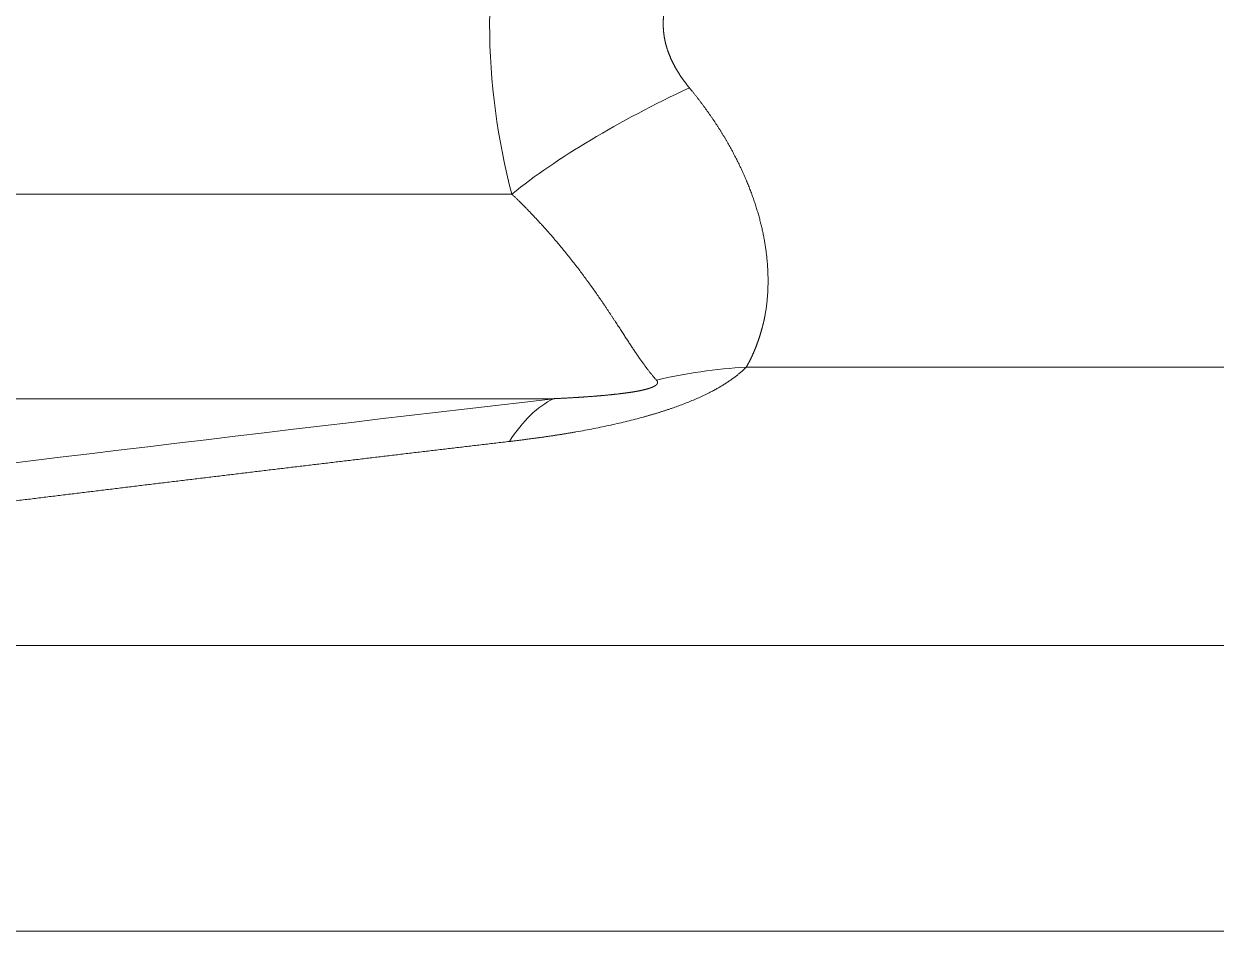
# Model space of a CAD drawing. Header units: millimetres. Extents: x 4664 to 8864, y -38 to 2932.
# Drawn here: x 8288.546 to 8293.536, y 1766.33 to 1770.127 of the extents above; entities that cross this region are included whole.
import ezdxf

# ---------------------------------------------------------------- set-up
doc = ezdxf.new("R2010")
doc.units = ezdxf.units.MM

msp = doc.modelspace()

# ---------------------------------------------------------------- linework, layer by layer
at = {"lineweight": 5}
for p, q in [((8290.5883, 1769.4141), (8276.7421, 1769.4141)), ((8291.5696, 1768.69), (8309.972, 1768.69)), ((8276.2562, 1768.5581), (8290.7627, 1768.5581)), ((8306.637, 1767.5248), (8283.7835, 1767.5248)), ((8283.4215, 1766.3302), (8307.0487, 1766.3302))]:
    msp.add_line(p, q, dxfattribs=at)
at = {"lineweight": 5, "extrusion": (0, 0, -1)}
for centre, major_axis, ratio, start_param, end_param in [((8292.7278, 1769.4141), (2.5259, 0.6646), 0.341532, 3.797997, 4.218892), ((8292.1524, 1766.3008), (1.851, -1.8427), 0.824618, 3.613177, 3.779194), ((8268.9393, 1759.9486), (54.288, 8.8397), 0.099808, 4.987337, 5.142275), ((8291.1527, 1765.99), (0.3015, -2.5944), 0.315798, 2.776367, 3.031203)]:
    msp.add_ellipse(centre, major_axis=major_axis, ratio=ratio, start_param=start_param, end_param=end_param, dxfattribs=at)
at = {"lineweight": 5}
for points, knots in [([(8290.5883, 1770.839), (8290.5292, 1770.6141), (8290.4955, 1770.3706), (8290.4955, 1769.8818), (8290.5292, 1769.6388), (8290.5883, 1769.4141)], [0, 0, 0, 0, 0.5, 0.5, 1, 1, 1, 1]), ([(8291.3314, 1769.8591), (8291.3306, 1769.86), (8291.329, 1769.8619), (8291.3267, 1769.8648), (8291.3244, 1769.8677), (8291.3221, 1769.8706), (8291.3198, 1769.8735), (8291.3176, 1769.8763), (8291.3154, 1769.8792), (8291.3132, 1769.8821), (8291.3111, 1769.885), (8291.3089, 1769.8879), (8291.3068, 1769.8908), (8291.3047, 1769.8937), (8291.3027, 1769.8965), (8291.3007, 1769.8994), (8291.2986, 1769.9023), (8291.2967, 1769.9052), (8291.2947, 1769.9081), (8291.2928, 1769.911), (8291.2909, 1769.9139), (8291.289, 1769.9168), (8291.2872, 1769.9197), (8291.2853, 1769.9226), (8291.2835, 1769.9255), (8291.2818, 1769.9284), (8291.28, 1769.9313), (8291.2783, 1769.9342), (8291.2766, 1769.9371), (8291.275, 1769.94), (8291.2733, 1769.9429), (8291.2717, 1769.9458), (8291.2701, 1769.9487), (8291.2685, 1769.9516), (8291.267, 1769.9545), (8291.2655, 1769.9574), (8291.264, 1769.9603), (8291.2625, 1769.9632), (8291.2611, 1769.9661), (8291.2597, 1769.969), (8291.2583, 1769.9719), (8291.257, 1769.9748), (8291.2556, 1769.9778), (8291.2543, 1769.9807), (8291.253, 1769.9836), (8291.2518, 1769.9865), (8291.2506, 1769.9894), (8291.2493, 1769.9923), (8291.2482, 1769.9952), (8291.247, 1769.9981), (8291.2459, 1770.001), (8291.2448, 1770.004), (8291.2437, 1770.0069), (8291.2427, 1770.0098), (8291.2417, 1770.0127), (8291.2407, 1770.0156), (8291.2397, 1770.0185), (8291.2387, 1770.0214), (8291.2378, 1770.0244), (8291.2369, 1770.0273), (8291.2361, 1770.0302), (8291.2352, 1770.0331), (8291.2344, 1770.036), (8291.2336, 1770.0389), (8291.2329, 1770.0419), (8291.2321, 1770.0448), (8291.2314, 1770.0477), (8291.2307, 1770.0506), (8291.2301, 1770.0535), (8291.2294, 1770.0565), (8291.2288, 1770.0594), (8291.2282, 1770.0623), (8291.2277, 1770.0652), (8291.2271, 1770.0681), (8291.2266, 1770.0711), (8291.2262, 1770.074), (8291.2257, 1770.0769), (8291.2253, 1770.0798), (8291.2249, 1770.0827), (8291.2245, 1770.0857), (8291.2242, 1770.0886), (8291.2238, 1770.0915), (8291.2235, 1770.0944), (8291.2233, 1770.0973), (8291.223, 1770.1003), (8291.2228, 1770.1032), (8291.2226, 1770.1061), (8291.2224, 1770.109), (8291.2223, 1770.1119), (8291.2222, 1770.1149), (8291.2221, 1770.1178), (8291.222, 1770.1207), (8291.222, 1770.1236), (8291.222, 1770.1266), (8291.222, 1770.1295), (8291.222, 1770.1324), (8291.2221, 1770.1353), (8291.2222, 1770.1382), (8291.2223, 1770.1412), (8291.2224, 1770.1441), (8291.2226, 1770.147), (8291.2228, 1770.1499), (8291.223, 1770.1529), (8291.2233, 1770.1558), (8291.2235, 1770.1587), (8291.2238, 1770.1616), (8291.2242, 1770.1645), (8291.2245, 1770.1675), (8291.2249, 1770.1704), (8291.2253, 1770.1733), (8291.2257, 1770.1762), (8291.2262, 1770.1791), (8291.2266, 1770.1821), (8291.2271, 1770.185), (8291.2277, 1770.1879), (8291.2282, 1770.1908), (8291.2288, 1770.1937), (8291.2294, 1770.1967), (8291.2301, 1770.1996), (8291.2307, 1770.2025), (8291.2314, 1770.2054), (8291.2321, 1770.2083), (8291.2329, 1770.2113), (8291.2336, 1770.2142), (8291.2344, 1770.2171), (8291.2352, 1770.22), (8291.2361, 1770.2229), (8291.2369, 1770.2258), (8291.2378, 1770.2288), (8291.2387, 1770.2317), (8291.2397, 1770.2346), (8291.2407, 1770.2375), (8291.2417, 1770.2404), (8291.2427, 1770.2433), (8291.2437, 1770.2462), (8291.2448, 1770.2492), (8291.2459, 1770.2521), (8291.247, 1770.255), (8291.2482, 1770.2579), (8291.2493, 1770.2608), (8291.2506, 1770.2637), (8291.2518, 1770.2666), (8291.253, 1770.2695), (8291.2543, 1770.2725), (8291.2556, 1770.2754), (8291.257, 1770.2783), (8291.2583, 1770.2812), (8291.2597, 1770.2841), (8291.2611, 1770.287), (8291.2625, 1770.2899), (8291.264, 1770.2928), (8291.2655, 1770.2957), (8291.267, 1770.2986), (8291.2685, 1770.3015), (8291.2701, 1770.3044), (8291.2717, 1770.3073), (8291.2733, 1770.3102), (8291.275, 1770.3131), (8291.2766, 1770.316), (8291.2783, 1770.3189), (8291.28, 1770.3218), (8291.2818, 1770.3247), (8291.2835, 1770.3276), (8291.2853, 1770.3305), (8291.2872, 1770.3334), (8291.289, 1770.3363), (8291.2909, 1770.3392), (8291.2928, 1770.3421), (8291.2947, 1770.345), (8291.2967, 1770.3479), (8291.2986, 1770.3508), (8291.3007, 1770.3537), (8291.3027, 1770.3566), (8291.3047, 1770.3595), (8291.3068, 1770.3624), (8291.3089, 1770.3652), (8291.3111, 1770.3681), (8291.3132, 1770.371), (8291.3154, 1770.3739), (8291.3176, 1770.3768), (8291.3198, 1770.3797), (8291.3221, 1770.3826), (8291.3244, 1770.3854), (8291.3267, 1770.3883), (8291.329, 1770.3912), (8291.3306, 1770.3931), (8291.3314, 1770.3941)], [0, 0, 0, 0, 0.006816, 0.013593, 0.02033, 0.027027, 0.033686, 0.040306, 0.046887, 0.053429, 0.059934, 0.0664, 0.072829, 0.07922, 0.085574, 0.09189, 0.09817, 0.104414, 0.110621, 0.116793, 0.122928, 0.129029, 0.135094, 0.141124, 0.14712, 0.153081, 0.159009, 0.164903, 0.170763, 0.176591, 0.182385, 0.188148, 0.193878, 0.199577, 0.205244, 0.210881, 0.216486, 0.222062, 0.227607, 0.233123, 0.23861, 0.244068, 0.249498, 0.2549, 0.260274, 0.265621, 0.270941, 0.276235, 0.281503, 0.286746, 0.291964, 0.297157, 0.302326, 0.307472, 0.312594, 0.317694, 0.322771, 0.327827, 0.332862, 0.337876, 0.34287, 0.347844, 0.352799, 0.357735, 0.362653, 0.367554, 0.372438, 0.377305, 0.382156, 0.386992, 0.391814, 0.396621, 0.401414, 0.406195, 0.410963, 0.415719, 0.420464, 0.425198, 0.429922, 0.434637, 0.439343, 0.44404, 0.448731, 0.453414, 0.45809, 0.462761, 0.467427, 0.472089, 0.476747, 0.481401, 0.486053, 0.490703, 0.495352, 0.5, 0.504648, 0.509297, 0.513947, 0.518599, 0.523253, 0.527911, 0.532573, 0.537239, 0.54191, 0.546586, 0.551269, 0.55596, 0.560657, 0.565363, 0.570078, 0.574802, 0.579536, 0.584281, 0.589037, 0.593805, 0.598586, 0.603379, 0.608186, 0.613008, 0.617844, 0.622695, 0.627562, 0.632446, 0.637347, 0.642265, 0.647201, 0.652156, 0.65713, 0.662124, 0.667138, 0.672173, 0.677229, 0.682306, 0.687406, 0.692528, 0.697674, 0.702843, 0.708036, 0.713254, 0.718497, 0.723765, 0.729059, 0.734379, 0.739726, 0.7451, 0.750502, 0.755932, 0.76139, 0.766877, 0.772393, 0.777938, 0.783514, 0.789119, 0.794756, 0.800423, 0.806122, 0.811852, 0.817615, 0.823409, 0.829237, 0.835097, 0.840991, 0.846919, 0.85288, 0.858876, 0.864906, 0.870971, 0.877072, 0.883207, 0.889379, 0.895586, 0.90183, 0.90811, 0.914426, 0.92078, 0.927171, 0.9336, 0.940066, 0.946571, 0.953113, 0.959694, 0.966314, 0.972973, 0.97967, 0.986407, 0.993184, 1, 1, 1, 1]), ([(8291.5696, 1768.69), (8291.5701, 1768.6909), (8291.571, 1768.6925), (8291.5724, 1768.695), (8291.5738, 1768.6975), (8291.5752, 1768.7), (8291.5766, 1768.7025), (8291.578, 1768.705), (8291.5793, 1768.7075), (8291.5806, 1768.71), (8291.5819, 1768.7126), (8291.5832, 1768.7151), (8291.5845, 1768.7176), (8291.5858, 1768.7201), (8291.587, 1768.7226), (8291.5882, 1768.7252), (8291.5895, 1768.7277), (8291.5907, 1768.7302), (8291.5919, 1768.7327), (8291.593, 1768.7352), (8291.5942, 1768.7377), (8291.5953, 1768.7402), (8291.5965, 1768.7428), (8291.5976, 1768.7453), (8291.5987, 1768.7478), (8291.5998, 1768.7503), (8291.6009, 1768.7527), (8291.6019, 1768.7552), (8291.603, 1768.7577), (8291.604, 1768.7602), (8291.605, 1768.7627), (8291.606, 1768.7651), (8291.607, 1768.7676), (8291.608, 1768.77), (8291.609, 1768.7725), (8291.6099, 1768.7749), (8291.6108, 1768.7773), (8291.6118, 1768.7798), (8291.6127, 1768.7822), (8291.6136, 1768.7846), (8291.6145, 1768.787), (8291.6153, 1768.7893), (8291.6162, 1768.7917), (8291.6171, 1768.7941), (8291.6179, 1768.7964), (8291.6187, 1768.7988), (8291.6195, 1768.8011), (8291.6203, 1768.8034), (8291.6211, 1768.8057), (8291.6219, 1768.808), (8291.6227, 1768.8103), (8291.6234, 1768.8125), (8291.6241, 1768.8148), (8291.6249, 1768.817), (8291.6256, 1768.8193), (8291.6263, 1768.8215), (8291.627, 1768.8237), (8291.6277, 1768.8259), (8291.6283, 1768.828), (8291.629, 1768.8302), (8291.6296, 1768.8323), (8291.6303, 1768.8345), (8291.6309, 1768.8366), (8291.6315, 1768.8387), (8291.6321, 1768.8407), (8291.6327, 1768.8428), (8291.6333, 1768.8448), (8291.6339, 1768.8469), (8291.6344, 1768.8489), (8291.635, 1768.8509), (8291.6355, 1768.8528), (8291.6361, 1768.8548), (8291.6366, 1768.8567), (8291.6371, 1768.8587), (8291.6376, 1768.8606), (8291.6381, 1768.8624), (8291.6386, 1768.8643), (8291.639, 1768.8661), (8291.6395, 1768.868), (8291.64, 1768.8698), (8291.6404, 1768.8716), (8291.6408, 1768.8733), (8291.6413, 1768.8751), (8291.6417, 1768.8768), (8291.6421, 1768.8785), (8291.6425, 1768.8802), (8291.6429, 1768.8819), (8291.6432, 1768.8835), (8291.6436, 1768.8851), (8291.644, 1768.8867), (8291.6443, 1768.8883), (8291.6447, 1768.8899), (8291.645, 1768.8914), (8291.6453, 1768.8929), (8291.6456, 1768.8944), (8291.6459, 1768.8959), (8291.6462, 1768.8973), (8291.6465, 1768.8988), (8291.6468, 1768.9002), (8291.6471, 1768.9016), (8291.6474, 1768.9029), (8291.6476, 1768.9042), (8291.6479, 1768.9056), (8291.6481, 1768.9068), (8291.6484, 1768.9081), (8291.6486, 1768.9094), (8291.6488, 1768.9106), (8291.649, 1768.9118), (8291.6496, 1768.9152), (8291.6506, 1768.921), (8291.6518, 1768.9292), (8291.653, 1768.9374), (8291.6541, 1768.9456), (8291.6551, 1768.9539), (8291.6561, 1768.9622), (8291.6569, 1768.9705), (8291.6577, 1768.9789), (8291.6583, 1768.9873), (8291.6589, 1768.9957), (8291.6594, 1769.0042), (8291.6598, 1769.0126), (8291.6602, 1769.0211), (8291.6604, 1769.0297), (8291.6606, 1769.0382), (8291.6607, 1769.0468), (8291.6607, 1769.0553), (8291.6606, 1769.0639), (8291.6605, 1769.0725), (8291.6602, 1769.0812), (8291.6599, 1769.0898), (8291.6595, 1769.0984), (8291.659, 1769.1071), (8291.6584, 1769.1157), (8291.6578, 1769.1244), (8291.6571, 1769.1331), (8291.6563, 1769.1417), (8291.6554, 1769.1504), (8291.6544, 1769.1591), (8291.6534, 1769.1678), (8291.6523, 1769.1765), (8291.6511, 1769.1851), (8291.6498, 1769.1938), (8291.6485, 1769.2025), (8291.647, 1769.2115), (8291.6454, 1769.2209), (8291.6436, 1769.2307), (8291.6417, 1769.2405), (8291.6397, 1769.2503), (8291.6376, 1769.2601), (8291.6354, 1769.2699), (8291.6331, 1769.2798), (8291.6307, 1769.2897), (8291.6283, 1769.2996), (8291.6257, 1769.3095), (8291.623, 1769.3194), (8291.6202, 1769.3293), (8291.6173, 1769.3393), (8291.6143, 1769.3492), (8291.6113, 1769.3592), (8291.6081, 1769.3691), (8291.6048, 1769.3791), (8291.6015, 1769.3891), (8291.598, 1769.3991), (8291.5944, 1769.409), (8291.5908, 1769.419), (8291.587, 1769.429), (8291.5832, 1769.439), (8291.5792, 1769.449), (8291.5752, 1769.459), (8291.5711, 1769.469), (8291.5668, 1769.479), (8291.5625, 1769.489), (8291.5581, 1769.4989), (8291.5536, 1769.5089), (8291.549, 1769.5189), (8291.5443, 1769.5288), (8291.5395, 1769.5388), (8291.5346, 1769.5488), (8291.5296, 1769.5587), (8291.5246, 1769.5686), (8291.5194, 1769.5785), (8291.5142, 1769.5885), (8291.5088, 1769.5984), (8291.5034, 1769.6083), (8291.4979, 1769.6181), (8291.4923, 1769.628), (8291.4866, 1769.6378), (8291.4808, 1769.6477), (8291.4749, 1769.6575), (8291.4689, 1769.6673), (8291.4629, 1769.6771), (8291.4567, 1769.6868), (8291.4505, 1769.6966), (8291.4442, 1769.7063), (8291.4378, 1769.716), (8291.4313, 1769.7257), (8291.4247, 1769.7354), (8291.418, 1769.7451), (8291.4113, 1769.7547), (8291.4044, 1769.7643), (8291.3975, 1769.7739), (8291.3905, 1769.7835), (8291.3834, 1769.793), (8291.3762, 1769.8025), (8291.369, 1769.812), (8291.3616, 1769.8215), (8291.3542, 1769.8309), (8291.3467, 1769.8403), (8291.3391, 1769.8497), (8291.334, 1769.8559), (8291.3314, 1769.8591)], [0, 0, 0, 0, 0.003572, 0.007121, 0.010646, 0.014148, 0.017627, 0.021082, 0.024514, 0.027923, 0.031308, 0.03467, 0.038008, 0.041323, 0.044615, 0.047883, 0.051128, 0.054349, 0.057548, 0.060722, 0.063874, 0.067002, 0.070106, 0.073187, 0.076245, 0.07928, 0.082291, 0.085278, 0.088243, 0.091184, 0.094101, 0.096995, 0.099866, 0.102713, 0.105537, 0.108338, 0.111115, 0.113869, 0.116599, 0.119307, 0.12199, 0.12465, 0.127287, 0.129901, 0.132491, 0.135058, 0.137601, 0.140121, 0.142618, 0.145091, 0.147541, 0.149967, 0.15237, 0.15475, 0.157106, 0.159439, 0.161748, 0.164034, 0.166297, 0.168536, 0.170752, 0.172945, 0.175114, 0.177259, 0.179382, 0.181481, 0.183556, 0.185608, 0.187637, 0.189643, 0.191625, 0.193583, 0.195518, 0.19743, 0.199319, 0.201184, 0.203025, 0.204844, 0.206639, 0.20841, 0.210158, 0.211883, 0.213584, 0.215262, 0.216917, 0.218548, 0.220156, 0.22174, 0.223301, 0.224839, 0.226353, 0.227844, 0.229312, 0.230756, 0.232177, 0.233574, 0.234948, 0.236299, 0.237626, 0.23893, 0.24021, 0.241467, 0.242701, 0.243911, 0.245098, 0.246262, 0.247402, 0.248519, 0.249613, 0.257163, 0.264688, 0.272187, 0.279661, 0.28711, 0.294533, 0.301932, 0.309306, 0.316655, 0.32398, 0.33128, 0.338555, 0.345806, 0.353033, 0.360236, 0.367414, 0.374569, 0.3817, 0.388807, 0.39589, 0.40295, 0.409987, 0.417, 0.423991, 0.430958, 0.437902, 0.444823, 0.451722, 0.458598, 0.465452, 0.472284, 0.479093, 0.48588, 0.492645, 0.499389, 0.506956, 0.51452, 0.522081, 0.529639, 0.537195, 0.544747, 0.552297, 0.559845, 0.56739, 0.574934, 0.582476, 0.590016, 0.597555, 0.605093, 0.61263, 0.620166, 0.627702, 0.635237, 0.642772, 0.650306, 0.657841, 0.665376, 0.672912, 0.680448, 0.687985, 0.695524, 0.703063, 0.710604, 0.718146, 0.725691, 0.733237, 0.740785, 0.748336, 0.755889, 0.763445, 0.771004, 0.778566, 0.786131, 0.793699, 0.801271, 0.808847, 0.816427, 0.824011, 0.8316, 0.839192, 0.84679, 0.854393, 0.862, 0.869613, 0.877231, 0.884855, 0.892484, 0.90012, 0.907761, 0.915409, 0.923063, 0.930724, 0.938392, 0.946067, 0.953749, 0.961438, 0.969135, 0.976839, 0.984551, 0.992272, 1, 1, 1, 1]), ([(8290.5883, 1769.4141), (8290.5898, 1769.4127), (8290.5928, 1769.4099), (8290.5973, 1769.4056), (8290.6018, 1769.4013), (8290.6063, 1769.3969), (8290.6108, 1769.3925), (8290.6154, 1769.388), (8290.62, 1769.3835), (8290.6246, 1769.3789), (8290.6292, 1769.3743), (8290.6339, 1769.3697), (8290.6386, 1769.365), (8290.6433, 1769.3602), (8290.648, 1769.3554), (8290.6527, 1769.3506), (8290.6575, 1769.3457), (8290.6622, 1769.3408), (8290.667, 1769.3358), (8290.6718, 1769.3308), (8290.6766, 1769.3258), (8290.6815, 1769.3207), (8290.6863, 1769.3155), (8290.6912, 1769.3104), (8290.6961, 1769.3051), (8290.7009, 1769.2999), (8290.7058, 1769.2945), (8290.7107, 1769.2892), (8290.7157, 1769.2838), (8290.7206, 1769.2784), (8290.7255, 1769.2729), (8290.7305, 1769.2674), (8290.7354, 1769.2618), (8290.7404, 1769.2562), (8290.7453, 1769.2506), (8290.7503, 1769.2449), (8290.7553, 1769.2392), (8290.7602, 1769.2334), (8290.7652, 1769.2277), (8290.7702, 1769.2218), (8290.7752, 1769.216), (8290.7802, 1769.2101), (8290.7851, 1769.2041), (8290.7901, 1769.1982), (8290.7951, 1769.1922), (8290.8001, 1769.1861), (8290.805, 1769.1801), (8290.8142, 1769.1688), (8290.8273, 1769.1525), (8290.8441, 1769.1313), (8290.8605, 1769.1102), (8290.8764, 1769.0893), (8290.8918, 1769.0686), (8290.9068, 1769.0482), (8290.9214, 1769.028), (8290.9356, 1769.0081), (8290.9494, 1768.9884), (8290.9627, 1768.969), (8290.9738, 1768.9528), (8290.9827, 1768.9395), (8290.9896, 1768.9291), (8290.9963, 1768.9189), (8291.003, 1768.9089), (8291.0094, 1768.8991), (8291.0158, 1768.8895), (8291.022, 1768.88), (8291.0281, 1768.8707), (8291.034, 1768.8616), (8291.0399, 1768.8527), (8291.0456, 1768.8439), (8291.0512, 1768.8353), (8291.0567, 1768.8269), (8291.062, 1768.8187), (8291.0673, 1768.8106), (8291.0725, 1768.8027), (8291.0775, 1768.7949), (8291.0825, 1768.7874), (8291.0874, 1768.78), (8291.0922, 1768.7727), (8291.0969, 1768.7656), (8291.1015, 1768.7587), (8291.106, 1768.752), (8291.1105, 1768.7453), (8291.1149, 1768.7389), (8291.1192, 1768.7326), (8291.1234, 1768.7265), (8291.1276, 1768.7205), (8291.1317, 1768.7146), (8291.1358, 1768.7089), (8291.1397, 1768.7033), (8291.1437, 1768.6979), (8291.1475, 1768.6926), (8291.1514, 1768.6875), (8291.1551, 1768.6825), (8291.1588, 1768.6776), (8291.1625, 1768.6729), (8291.1661, 1768.6683), (8291.1697, 1768.6638), (8291.1733, 1768.6594), (8291.1768, 1768.6552), (8291.1802, 1768.6511), (8291.1837, 1768.6471), (8291.187, 1768.6432), (8291.1904, 1768.6394), (8291.1926, 1768.637), (8291.1937, 1768.6358)], [0, 0, 0, 0, 0.004445, 0.008933, 0.013466, 0.018044, 0.022665, 0.027331, 0.032041, 0.036796, 0.041594, 0.046437, 0.051325, 0.056256, 0.061232, 0.066252, 0.071316, 0.076425, 0.081577, 0.086775, 0.092016, 0.097302, 0.102632, 0.108006, 0.113424, 0.118887, 0.124394, 0.129946, 0.135541, 0.141181, 0.146865, 0.152594, 0.158367, 0.164184, 0.170045, 0.175951, 0.181901, 0.187895, 0.193934, 0.200016, 0.206144, 0.212315, 0.218531, 0.224791, 0.231095, 0.237444, 0.243837, 0.250274, 0.272984, 0.295693, 0.318401, 0.341107, 0.363812, 0.386516, 0.409217, 0.431918, 0.454617, 0.477315, 0.500011, 0.51271, 0.525327, 0.537864, 0.550318, 0.562691, 0.574983, 0.587193, 0.599322, 0.61137, 0.623336, 0.63522, 0.647023, 0.658745, 0.670386, 0.681945, 0.693423, 0.704819, 0.716134, 0.727368, 0.73852, 0.749592, 0.760582, 0.77149, 0.782318, 0.793064, 0.803729, 0.814313, 0.824815, 0.835237, 0.845577, 0.855836, 0.866014, 0.876111, 0.886127, 0.896062, 0.905916, 0.915688, 0.92538, 0.934991, 0.944521, 0.953969, 0.963337, 0.972624, 0.98183, 0.990956, 1, 1, 1, 1]), ([(8290.5784, 1768.3792), (8290.581, 1768.3795), (8290.5861, 1768.3802), (8290.5938, 1768.3811), (8290.6015, 1768.382), (8290.6091, 1768.3829), (8290.6166, 1768.3838), (8290.6241, 1768.3848), (8290.6316, 1768.3857), (8290.6391, 1768.3867), (8290.6465, 1768.3876), (8290.6538, 1768.3886), (8290.6612, 1768.3895), (8290.6685, 1768.3905), (8290.6757, 1768.3914), (8290.6829, 1768.3924), (8290.6901, 1768.3934), (8290.6972, 1768.3943), (8290.7043, 1768.3953), (8290.7114, 1768.3963), (8290.7184, 1768.3973), (8290.7254, 1768.3983), (8290.7323, 1768.3993), (8290.7392, 1768.4003), (8290.7461, 1768.4013), (8290.7529, 1768.4023), (8290.7597, 1768.4033), (8290.7664, 1768.4043), (8290.7731, 1768.4054), (8290.7798, 1768.4064), (8290.7864, 1768.4074), (8290.793, 1768.4085), (8290.7996, 1768.4095), (8290.8061, 1768.4106), (8290.8126, 1768.4116), (8290.819, 1768.4127), (8290.8254, 1768.4137), (8290.8318, 1768.4148), (8290.8381, 1768.4158), (8290.8444, 1768.4169), (8290.8506, 1768.418), (8290.8672, 1768.4209), (8290.894, 1768.4257), (8290.9309, 1768.4327), (8290.967, 1768.4401), (8291.0025, 1768.4477), (8291.0373, 1768.4556), (8291.0714, 1768.4637), (8291.1049, 1768.4722), (8291.1312, 1768.4792), (8291.1506, 1768.4846), (8291.1632, 1768.4881), (8291.1756, 1768.4918), (8291.188, 1768.4954), (8291.2002, 1768.4991), (8291.2123, 1768.5029), (8291.2242, 1768.5067), (8291.2361, 1768.5106), (8291.2478, 1768.5145), (8291.2593, 1768.5185), (8291.2708, 1768.5225), (8291.2821, 1768.5265), (8291.298, 1768.5324), (8291.3183, 1768.5401), (8291.3424, 1768.5498), (8291.3655, 1768.5597), (8291.3876, 1768.5697), (8291.4087, 1768.5799), (8291.4272, 1768.5894), (8291.4433, 1768.5982), (8291.4574, 1768.6062), (8291.471, 1768.6143), (8291.4842, 1768.6226), (8291.497, 1768.631), (8291.5065, 1768.6377), (8291.5132, 1768.6425), (8291.5172, 1768.6454), (8291.5211, 1768.6483), (8291.525, 1768.6512), (8291.5288, 1768.6542), (8291.5325, 1768.6571), (8291.5362, 1768.6601), (8291.5398, 1768.6631), (8291.5434, 1768.666), (8291.5469, 1768.669), (8291.5503, 1768.672), (8291.5537, 1768.675), (8291.557, 1768.678), (8291.5602, 1768.681), (8291.5634, 1768.684), (8291.5666, 1768.687), (8291.5686, 1768.689), (8291.5696, 1768.69)], [0, 0, 0, 0, 0.007039, 0.014036, 0.020994, 0.02791, 0.034786, 0.041621, 0.048416, 0.055171, 0.061885, 0.068559, 0.075193, 0.081787, 0.088341, 0.094855, 0.101329, 0.107763, 0.114158, 0.120513, 0.126829, 0.133105, 0.139342, 0.145539, 0.151698, 0.157817, 0.163898, 0.169939, 0.175942, 0.181906, 0.187832, 0.193719, 0.199568, 0.205378, 0.211151, 0.216885, 0.222582, 0.228241, 0.233862, 0.239445, 0.244991, 0.2505, 0.283712, 0.316253, 0.348158, 0.379458, 0.410191, 0.440394, 0.470107, 0.499371, 0.51079, 0.52213, 0.533396, 0.544591, 0.555719, 0.566785, 0.577792, 0.588745, 0.599647, 0.610503, 0.621316, 0.632093, 0.642836, 0.667278, 0.691354, 0.715127, 0.73866, 0.762018, 0.78527, 0.802709, 0.820267, 0.837968, 0.855837, 0.873901, 0.892181, 0.898407, 0.904643, 0.910891, 0.91715, 0.923422, 0.929708, 0.936008, 0.942324, 0.948657, 0.955006, 0.961373, 0.967759, 0.974165, 0.980591, 0.987038, 0.993508, 1, 1, 1, 1]), ([(8291.1937, 1768.6358), (8291.1939, 1768.6356), (8291.1942, 1768.6352), (8291.1947, 1768.6347), (8291.1952, 1768.6341), (8291.1956, 1768.6336), (8291.196, 1768.633), (8291.1963, 1768.6325), (8291.1966, 1768.6319), (8291.1969, 1768.6314), (8291.1972, 1768.6308), (8291.1975, 1768.6303), (8291.1977, 1768.6298), (8291.1979, 1768.6292), (8291.198, 1768.6287), (8291.1982, 1768.6281), (8291.1983, 1768.6276), (8291.1983, 1768.6271), (8291.1984, 1768.6265), (8291.1984, 1768.626), (8291.1984, 1768.6255), (8291.1984, 1768.625), (8291.1983, 1768.6244), (8291.1982, 1768.6239), (8291.1981, 1768.6234), (8291.1979, 1768.6229), (8291.1977, 1768.6223), (8291.1975, 1768.6218), (8291.1973, 1768.6213), (8291.197, 1768.6208), (8291.1967, 1768.6203), (8291.1964, 1768.6198), (8291.1961, 1768.6193), (8291.1957, 1768.6187), (8291.1953, 1768.6182), (8291.1948, 1768.6177), (8291.1944, 1768.6172), (8291.1939, 1768.6167), (8291.1934, 1768.6162), (8291.1928, 1768.6157), (8291.1923, 1768.6152), (8291.1916, 1768.6147), (8291.191, 1768.6142), (8291.1904, 1768.6137), (8291.1897, 1768.6132), (8291.189, 1768.6128), (8291.1882, 1768.6123), (8291.1874, 1768.6118), (8291.1866, 1768.6113), (8291.1858, 1768.6108), (8291.1849, 1768.6103), (8291.1841, 1768.6098), (8291.1831, 1768.6094), (8291.1822, 1768.6089), (8291.1812, 1768.6084), (8291.1802, 1768.6079), (8291.1792, 1768.6075), (8291.1781, 1768.607), (8291.1771, 1768.6065), (8291.1759, 1768.6061), (8291.1748, 1768.6056), (8291.1736, 1768.6051), (8291.1724, 1768.6047), (8291.1712, 1768.6042), (8291.17, 1768.6037), (8291.1687, 1768.6033), (8291.1674, 1768.6028), (8291.166, 1768.6024), (8291.1647, 1768.6019), (8291.1633, 1768.6015), (8291.1619, 1768.601), (8291.1604, 1768.6006), (8291.1589, 1768.6001), (8291.1574, 1768.5997), (8291.1559, 1768.5992), (8291.1543, 1768.5988), (8291.1527, 1768.5984), (8291.1511, 1768.5979), (8291.1495, 1768.5975), (8291.1478, 1768.597), (8291.1461, 1768.5966), (8291.1443, 1768.5962), (8291.1426, 1768.5957), (8291.1408, 1768.5953), (8291.139, 1768.5949), (8291.1371, 1768.5945), (8291.1353, 1768.594), (8291.1334, 1768.5936), (8291.1314, 1768.5932), (8291.1295, 1768.5928), (8291.1275, 1768.5924), (8291.1255, 1768.5919), (8291.1234, 1768.5915), (8291.1214, 1768.5911), (8291.1193, 1768.5907), (8291.1171, 1768.5903), (8291.115, 1768.5899), (8291.1128, 1768.5895), (8291.1106, 1768.5891), (8291.1084, 1768.5887), (8291.1061, 1768.5883), (8291.1038, 1768.5879), (8291.1015, 1768.5875), (8291.0991, 1768.5871), (8291.0967, 1768.5867), (8291.0943, 1768.5863), (8291.0919, 1768.5859), (8291.0894, 1768.5855), (8291.0869, 1768.5851), (8291.0844, 1768.5848), (8291.0819, 1768.5844), (8291.0793, 1768.584), (8291.0767, 1768.5836), (8291.0741, 1768.5832), (8291.0714, 1768.5828), (8291.0687, 1768.5825), (8291.066, 1768.5821), (8291.0633, 1768.5817), (8291.0605, 1768.5814), (8291.0577, 1768.581), (8291.0549, 1768.5806), (8291.052, 1768.5803), (8291.0491, 1768.5799), (8291.0462, 1768.5795), (8291.0433, 1768.5792), (8291.0403, 1768.5788), (8291.0373, 1768.5785), (8291.0343, 1768.5781), (8291.0312, 1768.5777), (8291.0281, 1768.5774), (8291.025, 1768.577), (8291.0219, 1768.5767), (8291.0187, 1768.5764), (8291.0155, 1768.576), (8291.0123, 1768.5757), (8291.009, 1768.5753), (8291.0058, 1768.575), (8291.0025, 1768.5746), (8290.9991, 1768.5743), (8290.9958, 1768.574), (8290.9924, 1768.5736), (8290.989, 1768.5733), (8290.9855, 1768.573), (8290.982, 1768.5727), (8290.9785, 1768.5723), (8290.975, 1768.572), (8290.9714, 1768.5717), (8290.9679, 1768.5714), (8290.9642, 1768.571), (8290.9606, 1768.5707), (8290.9569, 1768.5704), (8290.9532, 1768.5701), (8290.9495, 1768.5698), (8290.9457, 1768.5695), (8290.942, 1768.5692), (8290.9381, 1768.5689), (8290.9343, 1768.5686), (8290.9304, 1768.5683), (8290.9265, 1768.568), (8290.9226, 1768.5677), (8290.9187, 1768.5674), (8290.9147, 1768.5671), (8290.9107, 1768.5668), (8290.9066, 1768.5665), (8290.9026, 1768.5662), (8290.8985, 1768.5659), (8290.8944, 1768.5656), (8290.8902, 1768.5653), (8290.8861, 1768.5651), (8290.8818, 1768.5648), (8290.8776, 1768.5645), (8290.8734, 1768.5642), (8290.8691, 1768.5639), (8290.8648, 1768.5637), (8290.8604, 1768.5634), (8290.856, 1768.5631), (8290.8516, 1768.5628), (8290.8472, 1768.5626), (8290.8428, 1768.5623), (8290.8383, 1768.5621), (8290.8338, 1768.5618), (8290.8292, 1768.5615), (8290.8247, 1768.5613), (8290.8201, 1768.561), (8290.8154, 1768.5608), (8290.8108, 1768.5605), (8290.8061, 1768.5603), (8290.8014, 1768.56), (8290.7967, 1768.5598), (8290.7919, 1768.5595), (8290.7871, 1768.5593), (8290.7823, 1768.559), (8290.7774, 1768.5588), (8290.7726, 1768.5586), (8290.7677, 1768.5583), (8290.7644, 1768.5582), (8290.7627, 1768.5581)], [0, 0, 0, 0, 0.004382, 0.008697, 0.012944, 0.017124, 0.021237, 0.025284, 0.029264, 0.033178, 0.037027, 0.040811, 0.044531, 0.048186, 0.051777, 0.055305, 0.058771, 0.062174, 0.065516, 0.068797, 0.072018, 0.075179, 0.078281, 0.081325, 0.084312, 0.087243, 0.090118, 0.092939, 0.095707, 0.098422, 0.101085, 0.103699, 0.106265, 0.108782, 0.111255, 0.113682, 0.116068, 0.118412, 0.120717, 0.122984, 0.125217, 0.127416, 0.129584, 0.131724, 0.133836, 0.135926, 0.137993, 0.140042, 0.142075, 0.144094, 0.146103, 0.148104, 0.150101, 0.152096, 0.154091, 0.156091, 0.158097, 0.160114, 0.162142, 0.164186, 0.166249, 0.168331, 0.170437, 0.172569, 0.174729, 0.176919, 0.179142, 0.1814, 0.183694, 0.186027, 0.188401, 0.190817, 0.193276, 0.195781, 0.198333, 0.200933, 0.203583, 0.206284, 0.209036, 0.211842, 0.214702, 0.217617, 0.220588, 0.223617, 0.226703, 0.229847, 0.233051, 0.236315, 0.23964, 0.243026, 0.246475, 0.249985, 0.253559, 0.257196, 0.260898, 0.264663, 0.268494, 0.27239, 0.276352, 0.28038, 0.284474, 0.288636, 0.292864, 0.29716, 0.301523, 0.305955, 0.310455, 0.315023, 0.31966, 0.324366, 0.329141, 0.333986, 0.338901, 0.343885, 0.348939, 0.354063, 0.359258, 0.364524, 0.36986, 0.375267, 0.380745, 0.386294, 0.391914, 0.397606, 0.403369, 0.409204, 0.41511, 0.421089, 0.427139, 0.433262, 0.439457, 0.445724, 0.452064, 0.458476, 0.46496, 0.471517, 0.478147, 0.48485, 0.491625, 0.498474, 0.505396, 0.51239, 0.519458, 0.526599, 0.533814, 0.541102, 0.548463, 0.555897, 0.563406, 0.570988, 0.578643, 0.586372, 0.594175, 0.602052, 0.610002, 0.618027, 0.626125, 0.634297, 0.642544, 0.650864, 0.659259, 0.667727, 0.67627, 0.684887, 0.693579, 0.702344, 0.711184, 0.720098, 0.729087, 0.73815, 0.747288, 0.7565, 0.765786, 0.775147, 0.784583, 0.794093, 0.803678, 0.813337, 0.823072, 0.83288, 0.842764, 0.852722, 0.862756, 0.872863, 0.883046, 0.893304, 0.903636, 0.914043, 0.924526, 0.935083, 0.945715, 0.956422, 0.967204, 0.978061, 0.988993, 1, 1, 1, 1]), ([(8283.7835, 1767.5248), (8283.7944, 1767.5263), (8283.8163, 1767.5292), (8283.849, 1767.5336), (8283.8818, 1767.538), (8283.9145, 1767.5423), (8283.9472, 1767.5467), (8283.9799, 1767.551), (8284.0126, 1767.5554), (8284.0452, 1767.5597), (8284.0779, 1767.5641), (8284.1105, 1767.5684), (8284.1432, 1767.5727), (8284.1758, 1767.577), (8284.2084, 1767.5814), (8284.241, 1767.5857), (8284.2735, 1767.59), (8284.3061, 1767.5943), (8284.3386, 1767.5986), (8284.3712, 1767.6029), (8284.4037, 1767.6072), (8284.4362, 1767.6115), (8284.4687, 1767.6158), (8284.5012, 1767.6201), (8284.5336, 1767.6244), (8284.5661, 1767.6286), (8284.5985, 1767.6329), (8284.6309, 1767.6372), (8284.6633, 1767.6414), (8284.6957, 1767.6457), (8284.7281, 1767.65), (8284.7604, 1767.6542), (8284.7928, 1767.6585), (8284.8251, 1767.6627), (8284.8574, 1767.6669), (8284.8897, 1767.6712), (8284.922, 1767.6754), (8284.9543, 1767.6796), (8284.9865, 1767.6838), (8285.0188, 1767.6881), (8285.051, 1767.6923), (8285.0832, 1767.6965), (8285.1154, 1767.7007), (8285.1476, 1767.7049), (8285.1798, 1767.7091), (8285.212, 1767.7133), (8285.2441, 1767.7175), (8285.2762, 1767.7216), (8285.3083, 1767.7258), (8285.3404, 1767.73), (8285.3725, 1767.7342), (8285.4046, 1767.7383), (8285.4366, 1767.7425), (8285.4687, 1767.7467), (8285.5007, 1767.7508), (8285.5327, 1767.755), (8285.5647, 1767.7591), (8285.5967, 1767.7633), (8285.6287, 1767.7674), (8285.6606, 1767.7715), (8285.6926, 1767.7756), (8285.7245, 1767.7798), (8285.7564, 1767.7839), (8285.7883, 1767.788), (8285.8202, 1767.7921), (8285.852, 1767.7962), (8285.8839, 1767.8003), (8285.9157, 1767.8044), (8285.9475, 1767.8085), (8285.9793, 1767.8126), (8286.0111, 1767.8167), (8286.0429, 1767.8208), (8286.0747, 1767.8249), (8286.1064, 1767.8289), (8286.1381, 1767.833), (8286.1698, 1767.8371), (8286.2015, 1767.8411), (8286.2332, 1767.8452), (8286.2649, 1767.8492), (8286.2966, 1767.8533), (8286.3282, 1767.8573), (8286.3598, 1767.8614), (8286.3914, 1767.8654), (8286.423, 1767.8695), (8286.4546, 1767.8735), (8286.4862, 1767.8775), (8286.5177, 1767.8815), (8286.5492, 1767.8855), (8286.5808, 1767.8895), (8286.6123, 1767.8936), (8286.6438, 1767.8976), (8286.6752, 1767.9016), (8286.7067, 1767.9056), (8286.7381, 1767.9095), (8286.7696, 1767.9135), (8286.801, 1767.9175), (8286.8324, 1767.9215), (8286.8638, 1767.9255), (8286.8951, 1767.9294), (8286.9265, 1767.9334), (8286.9578, 1767.9374), (8286.9891, 1767.9413), (8287.0204, 1767.9453), (8287.0517, 1767.9492), (8287.083, 1767.9532), (8287.1143, 1767.9571), (8287.1455, 1767.961), (8287.1767, 1767.965), (8287.2174, 1767.9701), (8287.2675, 1767.9764), (8287.3271, 1767.9839), (8287.3866, 1767.9913), (8287.4461, 1767.9988), (8287.5055, 1768.0062), (8287.5648, 1768.0136), (8287.6241, 1768.021), (8287.6834, 1768.0284), (8287.7426, 1768.0358), (8287.8017, 1768.0432), (8287.8608, 1768.0505), (8287.9199, 1768.0578), (8287.9789, 1768.0652), (8288.0378, 1768.0725), (8288.0967, 1768.0797), (8288.1555, 1768.087), (8288.2143, 1768.0943), (8288.273, 1768.1015), (8288.3317, 1768.1087), (8288.3903, 1768.116), (8288.4489, 1768.1232), (8288.5074, 1768.1303), (8288.5659, 1768.1375), (8288.6243, 1768.1447), (8288.6827, 1768.1518), (8288.741, 1768.1589), (8288.7993, 1768.1661), (8288.8575, 1768.1731), (8288.9156, 1768.1802), (8288.9737, 1768.1873), (8289.0318, 1768.1944), (8289.0897, 1768.2014), (8289.1477, 1768.2084), (8289.2056, 1768.2154), (8289.2634, 1768.2224), (8289.3212, 1768.2294), (8289.3789, 1768.2364), (8289.4366, 1768.2433), (8289.4942, 1768.2502), (8289.5517, 1768.2572), (8289.6092, 1768.2641), (8289.6667, 1768.271), (8289.7241, 1768.2778), (8289.7814, 1768.2847), (8289.8387, 1768.2916), (8289.8959, 1768.2984), (8289.9531, 1768.3052), (8290.0102, 1768.312), (8290.0673, 1768.3188), (8290.1243, 1768.3256), (8290.1813, 1768.3323), (8290.2382, 1768.3391), (8290.295, 1768.3458), (8290.3518, 1768.3525), (8290.4086, 1768.3592), (8290.4652, 1768.3659), (8290.5219, 1768.3726), (8290.5596, 1768.377), (8290.5784, 1768.3792)], [0, 0, 0, 0, 0.004752, 0.009503, 0.014252, 0.019, 0.023747, 0.028491, 0.033235, 0.037977, 0.042717, 0.047456, 0.052193, 0.056929, 0.061663, 0.066396, 0.071127, 0.075857, 0.080585, 0.085312, 0.090037, 0.094761, 0.099483, 0.104204, 0.108923, 0.113641, 0.118357, 0.123071, 0.127784, 0.132496, 0.137206, 0.141915, 0.146622, 0.151327, 0.156031, 0.160733, 0.165434, 0.170134, 0.174832, 0.179528, 0.184223, 0.188916, 0.193608, 0.198298, 0.202987, 0.207674, 0.21236, 0.217044, 0.221726, 0.226407, 0.231087, 0.235765, 0.240441, 0.245116, 0.249789, 0.254461, 0.259132, 0.2638, 0.268467, 0.273133, 0.277797, 0.28246, 0.287121, 0.29178, 0.296438, 0.301095, 0.305749, 0.310403, 0.315054, 0.319705, 0.324353, 0.329, 0.333646, 0.33829, 0.342932, 0.347573, 0.352213, 0.35685, 0.361487, 0.366121, 0.370754, 0.375386, 0.380016, 0.384644, 0.389271, 0.393897, 0.39852, 0.403142, 0.407763, 0.412382, 0.417, 0.421616, 0.42623, 0.430843, 0.435454, 0.440064, 0.444672, 0.449278, 0.453883, 0.458487, 0.463088, 0.467689, 0.472287, 0.476885, 0.48148, 0.486074, 0.490666, 0.495257, 0.499846, 0.508613, 0.517374, 0.52613, 0.534882, 0.543628, 0.552369, 0.561106, 0.569838, 0.578564, 0.587286, 0.596002, 0.604714, 0.613421, 0.622123, 0.630819, 0.639511, 0.648198, 0.65688, 0.665556, 0.674228, 0.682895, 0.691556, 0.700213, 0.708865, 0.717511, 0.726153, 0.734789, 0.743421, 0.752047, 0.760669, 0.769285, 0.777896, 0.786503, 0.795104, 0.8037, 0.812291, 0.820877, 0.829457, 0.838033, 0.846604, 0.855169, 0.86373, 0.872285, 0.880835, 0.889381, 0.897921, 0.906455, 0.914985, 0.92351, 0.932029, 0.940544, 0.949053, 0.957557, 0.966056, 0.97455, 0.983038, 0.991522, 1, 1, 1, 1])]:
    msp.add_open_spline(points, degree=3, knots=knots, dxfattribs=at)

doc.saveas('drawing.dxf')
